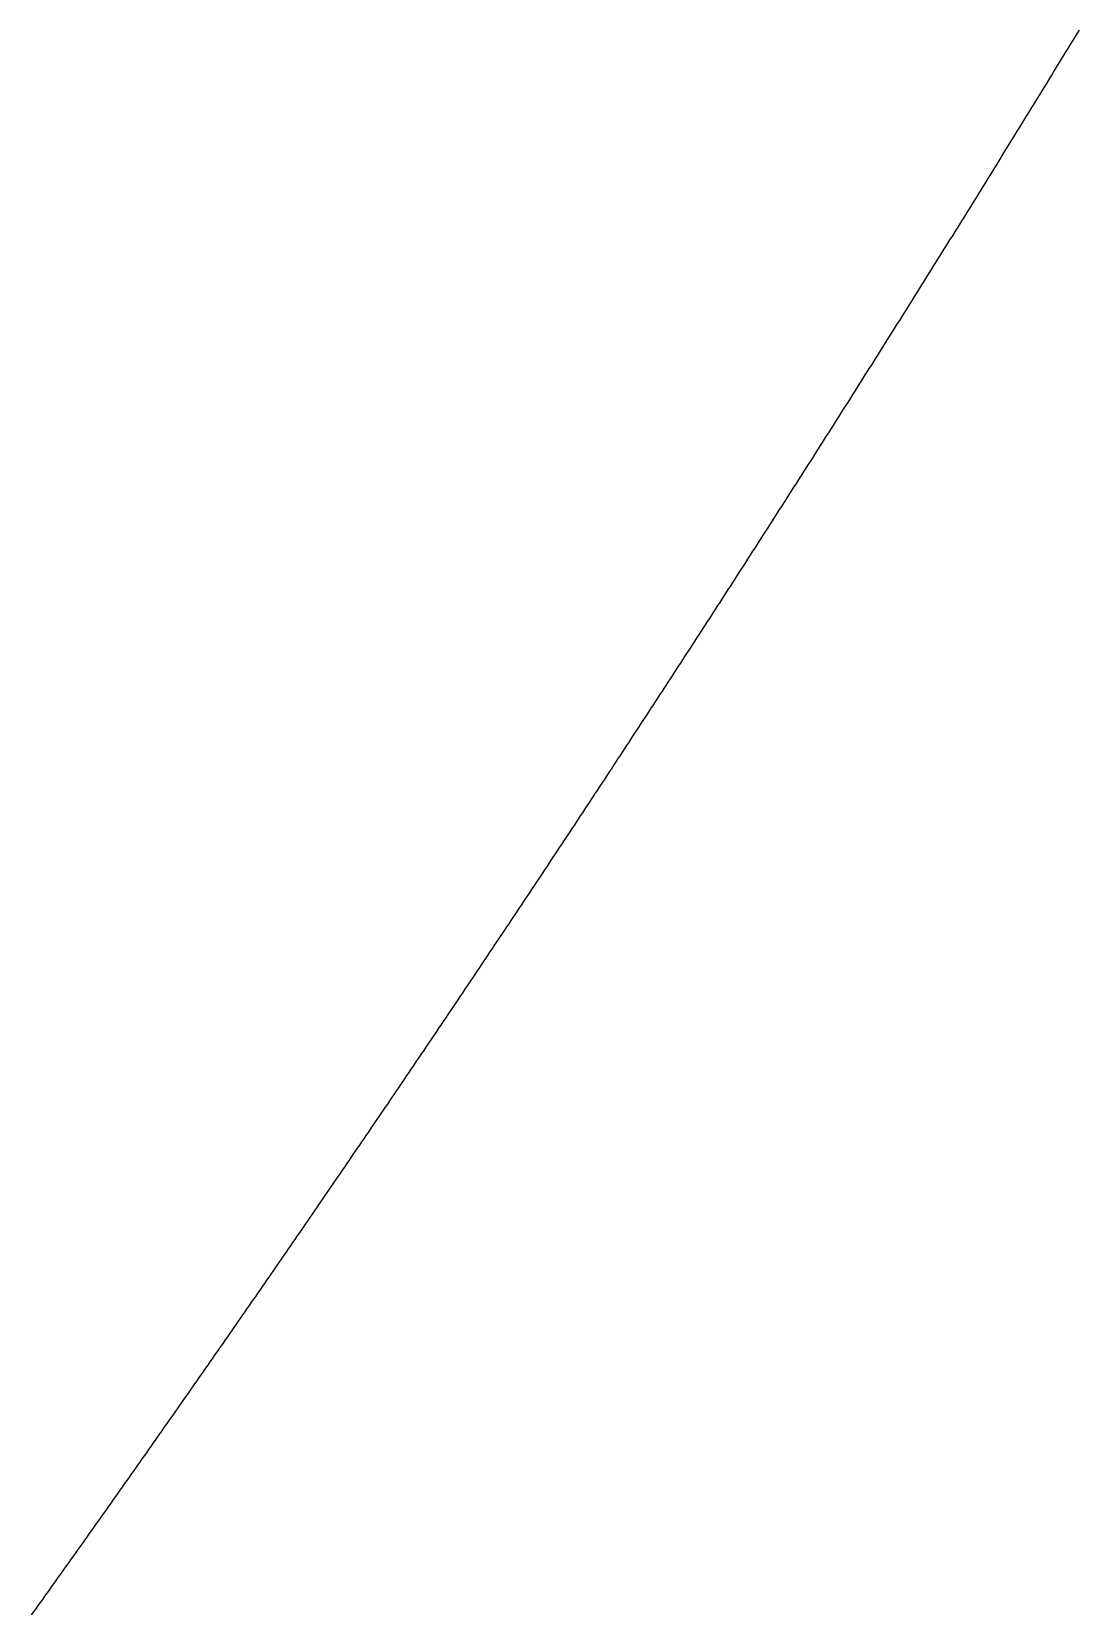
# Model space of a CAD drawing. Extents: x 6805096 to 46905100, y -25788412 to -58651.
# Drawn here: x 42636771 to 43431189, y -24239951 to -23040480 of the extents above; entities that cross this region are included whole.
import ezdxf

# ---------------------------------------------------------------- set-up
doc = ezdxf.new("R2010")
doc.units = 0

msp = doc.modelspace()

# ---------------------------------------------------------------- linework, layer by layer
at = {"layer": 'Layer 1'}
for p, q in [((43428195.235151, -23044161.359263), (43429692.406557, -23041707.261277)), ((43429692.406557, -23041707.261277), (43431189.194852, -23039252.98704)), ((43422202.718486, -23053975.987824), (43423701.422301, -23051522.59528)), ((43423701.422301, -23051522.59528), (43425199.743019, -23049069.026309)), ((43425199.743019, -23049069.026309), (43426697.680637, -23046615.280955)), ((43426697.680637, -23046615.280955), (43428195.235151, -23044161.359263)), ((43414703.453111, -23066240.302613), (43416204.072347, -23063787.792859)), ((43416204.072347, -23063787.792859), (43417704.308506, -23061335.10646)), ((43417704.308506, -23061335.10646), (43419204.161585, -23058882.243459)), ((43419204.161585, -23058882.243459), (43420703.63158, -23056429.203899)), ((43420703.63158, -23056429.203899), (43422202.718486, -23053975.987824)), ((43407194.610923, -23078500.200144), (43408697.145482, -23076048.574282)), ((43408697.145482, -23076048.574282), (43410199.296984, -23073596.771554)), ((43410199.296984, -23073596.771554), (43411701.065426, -23071144.792004)), ((43411701.065426, -23071144.792004), (43413202.450803, -23068692.635675)), ((43413202.450803, -23068692.635675), (43414703.453111, -23066240.302613)), ((43399676.192413, -23090755.674921), (43401180.642197, -23088304.93405)), ((43401180.642197, -23088304.93405), (43402684.708944, -23085854.016093)), ((43402684.708944, -23085854.016093), (43404188.39265, -23083402.921093)), ((43404188.39265, -23083402.921093), (43405691.693311, -23080951.649096)), ((43405691.693311, -23080951.649096), (43407194.610923, -23078500.200144)), ((43392148.198073, -23103006.721446), (43393654.562984, -23100556.866665)), ((43393654.562984, -23100556.866665), (43395160.544877, -23098106.834578)), ((43395160.544877, -23098106.834578), (43396666.143749, -23095656.625229)), ((43396666.143749, -23095656.625229), (43398171.359596, -23093206.238662)), ((43398171.359596, -23093206.238662), (43399676.192413, -23090755.674921)), ((43384610.628395, -23115253.334221), (43386118.908334, -23112804.36663)), ((43386118.908334, -23112804.36663), (43387626.805276, -23110355.221513)), ((43387626.805276, -23110355.221513), (43389134.319215, -23107905.898914)), ((43389134.319215, -23107905.898914), (43390641.450149, -23105456.398877)), ((43390641.450149, -23105456.398877), (43392148.198073, -23103006.721446)), ((43377063.48387, -23127495.507748), (43378573.67874, -23125047.428447)), ((43378573.67874, -23125047.428447), (43380083.490631, -23122599.171399)), ((43380083.490631, -23122599.171399), (43381592.919539, -23120150.73665)), ((43381592.919539, -23120150.73665), (43383101.965462, -23117702.124242)), ((43383101.965462, -23117702.124242), (43384610.628395, -23115253.334221)), ((43369506.76499, -23139733.23653), (43371018.874691, -23137286.046617)), ((43371018.874691, -23137286.046617), (43372530.601433, -23134838.678739)), ((43372530.601433, -23134838.678739), (43374041.945213, -23132391.132938)), ((43374041.945213, -23132391.132938), (43375552.906027, -23129943.40926)), ((43375552.906027, -23129943.40926), (43377063.48387, -23127495.507748)), ((43361940.472246, -23151966.515069), (43363454.49668, -23149520.215644)), ((43363454.49668, -23149520.215644), (43364968.138176, -23147073.738034)), ((43364968.138176, -23147073.738034), (43366481.396729, -23144627.082283)), ((43366481.396729, -23144627.082283), (43367994.272335, -23142180.248433)), ((43367994.272335, -23142180.248433), (43369506.76499, -23139733.23653)), ((43354364.606129, -23164195.337866), (43355880.545199, -23161749.93003)), ((43355880.545199, -23161749.93003), (43357396.101349, -23159304.343788)), ((43357396.101349, -23159304.343788), (43358911.274576, -23156858.579185)), ((43358911.274576, -23156858.579185), (43360426.064877, -23154412.636263)), ((43360426.064877, -23154412.636263), (43361940.472246, -23151966.515069)), ((43348297.020738, -23173975.184276), (43349814.491445, -23171530.490502)), ((43349814.491445, -23171530.490502), (43351331.579248, -23169085.618146)), ((43351331.579248, -23169085.618146), (43352848.284145, -23166640.567253)), ((43352848.284145, -23166640.567253), (43354364.606129, -23164195.337866)), ((43340703.92379, -23186195.972886), (43342223.308955, -23183752.172679)), ((43342223.308955, -23183752.172679), (43343742.311236, -23181308.19367)), ((43343742.311236, -23181308.19367), (43345260.93063, -23178864.035905)), ((43345260.93063, -23178864.035905), (43346779.167132, -23176419.699425)), ((43346779.167132, -23176419.699425), (43348297.020738, -23173975.184276)), ((43333101.254845, -23198412.290361), (43334622.55437, -23195969.38482)), ((43334622.55437, -23195969.38482), (43336143.471031, -23193526.300259)), ((43336143.471031, -23193526.300259), (43337664.004824, -23191083.03672)), ((43337664.004824, -23191083.03672), (43339184.155745, -23188639.594248)), ((43339184.155745, -23188639.594248), (43340703.92379, -23186195.972886)), ((43325489.014396, -23210624.131203), (43327012.228183, -23208182.121429)), ((43327012.228183, -23208182.121429), (43328535.059125, -23205739.932414)), ((43328535.059125, -23205739.932414), (43330057.507219, -23203297.564202)), ((43330057.507219, -23203297.564202), (43331579.57246, -23200855.016836)), ((43331579.57246, -23200855.016836), (43333101.254845, -23198412.290361)), ((43317867.202934, -23222831.489915), (43319392.330884, -23220390.377007)), ((43319392.330884, -23220390.377007), (43320917.076009, -23217949.084638)), ((43320917.076009, -23217949.084638), (43322441.438305, -23215507.612852)), ((43322441.438305, -23215507.612852), (43323965.417769, -23213065.961692)), ((43323965.417769, -23213065.961692), (43325489.014396, -23210624.131203)), ((43310235.820949, -23235034.361), (43311762.862964, -23232594.146057)), ((43311762.862964, -23232594.146057), (43313289.522174, -23230153.751433)), ((43313289.522174, -23230153.751433), (43314815.798575, -23227713.177172)), ((43314815.798575, -23227713.177172), (43316341.692163, -23225272.423319)), ((43316341.692163, -23225272.423319), (43317867.202934, -23222831.489915)), ((43302594.868935, -23247232.738958), (43304123.824917, -23244793.423081)), ((43304123.824917, -23244793.423081), (43305652.398113, -23242353.927302)), ((43305652.398113, -23242353.927302), (43307180.58852, -23239914.251666)), ((43307180.58852, -23239914.251666), (43308708.396133, -23237474.396218)), ((43308708.396133, -23237474.396218), (43310235.820949, -23235034.361)), ((43294944.347382, -23259426.618294), (43296475.217232, -23256988.20258)), ((43296475.217232, -23256988.20258), (43298005.704316, -23254549.606746)), ((43298005.704316, -23254549.606746), (43299535.808631, -23252110.830835)), ((43299535.808631, -23252110.830835), (43301065.530172, -23249671.874891)), ((43301065.530172, -23249671.874891), (43302594.868935, -23247232.738958)), ((43287284.256782, -23271615.993508), (43288817.040402, -23269178.479058)), ((43288817.040402, -23269178.479058), (43290349.441276, -23266740.784268)), ((43290349.441276, -23266740.784268), (43291881.4594, -23264302.909182)), ((43291881.4594, -23264302.909182), (43293413.09477, -23261864.853842)), ((43293413.09477, -23261864.853842), (43294944.347382, -23259426.618294)), ((43279614.597626, -23283800.859103), (43281149.294918, -23281364.247017)), ((43281149.294918, -23281364.247017), (43282683.609483, -23278927.454371)), ((43282683.609483, -23278927.454371), (43284217.541318, -23276490.481208)), ((43284217.541318, -23276490.481208), (43285751.090419, -23274053.327572)), ((43285751.090419, -23274053.327572), (43287284.256782, -23271615.993508)), ((43271935.370405, -23295981.209581), (43273471.981271, -23293545.500959)), ((43273471.981271, -23293545.500959), (43275008.20943, -23291109.611556)), ((43275008.20943, -23291109.611556), (43276544.054878, -23288673.541416)), ((43276544.054878, -23288673.541416), (43278079.517611, -23286237.290584)), ((43278079.517611, -23286237.290584), (43279614.597626, -23283800.859103)), ((43265785.099953, -23305722.235385), (43267323.241607, -23303287.250325)), ((43267323.241607, -23303287.250325), (43268861.000569, -23300852.084308)), ((43268861.000569, -23300852.084308), (43270398.376837, -23298416.737379)), ((43270398.376837, -23298416.737379), (43271935.370405, -23295981.209581)), ((43258088.651456, -23317894.444799), (43259628.706506, -23315460.365181)), ((43259628.706506, -23315460.365181), (43261168.378885, -23313026.104387)), ((43261168.378885, -23313026.104387), (43262707.668588, -23310591.66246)), ((43262707.668588, -23310591.66246), (43264246.575612, -23308157.039445)), ((43264246.575612, -23308157.039445), (43265785.099953, -23305722.235385)), ((43250382.636271, -23330062.123703), (43251924.604619, -23327628.950627)), ((43251924.604619, -23327628.950627), (43253466.190316, -23325195.596155)), ((43253466.190316, -23325195.596155), (43255007.393357, -23322762.06033)), ((43255007.393357, -23322762.06033), (43256548.213738, -23320328.343197)), ((43256548.213738, -23320328.343197), (43258088.651456, -23317894.444799)), ((43242667.054889, -23342225.266598), (43244210.936437, -23339793.001164)), ((43244210.936437, -23339793.001164), (43245754.435354, -23337360.554113)), ((43245754.435354, -23337360.554113), (43247297.551634, -23334927.92549)), ((43247297.551634, -23334927.92549), (43248840.285274, -23332495.115339)), ((43248840.285274, -23332495.115339), (43250382.636271, -23330062.123703)), ((43234941.907802, -23354383.867988), (43236487.702452, -23351952.511294)), ((43236487.702452, -23351952.511294), (43238033.11449, -23349520.972765)), ((43238033.11449, -23349520.972765), (43239578.143911, -23347089.252443)), ((43239578.143911, -23347089.252443), (43241122.790712, -23344657.350373)), ((43241122.790712, -23344657.350373), (43242667.054889, -23342225.266598)), ((43227207.195502, -23366537.922374), (43228754.903155, -23364107.475521)), ((43228754.903155, -23364107.475521), (43230302.228216, -23361676.846612)), ((43230302.228216, -23361676.846612), (43231849.17068, -23359246.035691)), ((43231849.17068, -23359246.035691), (43233395.730543, -23356815.042801)), ((43233395.730543, -23356815.042801), (43234941.907802, -23354383.867988)), ((43219462.918479, -23378687.424258), (43221012.539038, -23376257.888345)), ((43221012.539038, -23376257.888345), (43222561.777023, -23373828.170156)), ((43222561.777023, -23373828.170156), (43224110.632432, -23371398.269736)), ((43224110.632432, -23371398.269736), (43225659.105259, -23368968.187127)), ((43225659.105259, -23368968.187127), (43227207.195502, -23366537.922374)), ((43211709.077226, -23390832.368144), (43213260.610592, -23388403.74427)), ((43213260.610592, -23388403.74427), (43214811.761404, -23385974.937901)), ((43214811.761404, -23385974.937901), (43216362.529658, -23383545.94908)), ((43216362.529658, -23383545.94908), (43217912.915351, -23381116.777851)), ((43217912.915351, -23381116.777851), (43219462.918479, -23378687.424258)), ((43203945.672234, -23402972.748532), (43205499.118308, -23400545.037798)), ((43205499.118308, -23400545.037798), (43207052.181848, -23398117.144348)), ((43207052.181848, -23398117.144348), (43208604.86285, -23395689.068226)), ((43208604.86285, -23395689.068226), (43210157.161311, -23393260.809477)), ((43210157.161311, -23393260.809477), (43211709.077226, -23390832.368144)), ((43196172.703995, -23415108.559926), (43197728.062679, -23412681.76343)), ((43197728.062679, -23412681.76343), (43199283.038849, -23410254.783999)), ((43199283.038849, -23410254.783999), (43200837.6325, -23407827.621677)), ((43200837.6325, -23407827.621677), (43202391.84363, -23405400.276506)), ((43202391.84363, -23405400.276506), (43203945.672234, -23402972.748532)), ((43188390.172999, -23427239.796827), (43189947.444195, -23424813.91567)), ((43189947.444195, -23424813.91567), (43191504.332896, -23422387.851357)), ((43191504.332896, -23422387.851357), (43193060.8391, -23419961.603933)), ((43193060.8391, -23419961.603933), (43194616.9628, -23417535.173441)), ((43194616.9628, -23417535.173441), (43196172.703995, -23415108.559926)), ((43180598.079739, -23439366.453738), (43182157.263348, -23436941.489019)), ((43182157.263348, -23436941.489019), (43183716.064483, -23434516.340924)), ((43183716.064483, -23434516.340924), (43185274.483139, -23432091.009498)), ((43185274.483139, -23432091.009498), (43186832.519312, -23429665.494784)), ((43186832.519312, -23429665.494784), (43188390.172999, -23427239.796827)), ((43172796.424706, -23451488.525161), (43174357.520631, -23449064.477979)), ((43174357.520631, -23449064.477979), (43175918.2341, -23446640.247202)), ((43175918.2341, -23446640.247202), (43177478.565111, -23444215.832874)), ((43177478.565111, -23444215.832874), (43179038.513658, -23441791.235038)), ((43179038.513658, -23441791.235038), (43180598.079739, -23439366.453738)), ((43164985.208391, -23463606.005599), (43166548.216533, -23461182.877054)), ((43166548.216533, -23461182.877054), (43168110.842239, -23458759.564694)), ((43168110.842239, -23458759.564694), (43169673.085506, -23456336.068562)), ((43169673.085506, -23456336.068562), (43171234.94633, -23453912.388703)), ((43171234.94633, -23453912.388703), (43172796.424706, -23451488.525161)), ((43157164.431286, -23475718.889553), (43158729.351547, -23473296.680745)), ((43158729.351547, -23473296.680745), (43160293.889391, -23470874.287901)), ((43160293.889391, -23470874.287901), (43161858.044816, -23468451.711066)), ((43161858.044816, -23468451.711066), (43163421.817817, -23466028.950284)), ((43163421.817817, -23466028.950284), (43164985.208391, -23463606.005599)), ((43149334.093883, -23487827.171526), (43150900.926164, -23485405.883554)), ((43150900.926164, -23485405.883554), (43152467.376049, -23482984.411326)), ((43152467.376049, -23482984.411326), (43154033.443533, -23480562.754888)), ((43154033.443533, -23480562.754888), (43155599.128614, -23478140.914282)), ((43155599.128614, -23478140.914282), (43157164.431286, -23475718.889553)), ((43141494.196672, -23499930.84602), (43143062.940875, -23497510.479983)), ((43143062.940875, -23497510.479983), (43144631.302702, -23495089.929471)), ((43144631.302702, -23495089.929471), (43146199.282148, -23492669.194529)), ((43146199.282148, -23492669.194529), (43147766.87921, -23490248.275199)), ((43147766.87921, -23490248.275199), (43149334.093883, -23487827.171526)), ((43133644.740146, -23512029.907537), (43135215.396173, -23509610.464535)), ((43135215.396173, -23509610.464535), (43136785.669843, -23507190.836839)), ((43136785.669843, -23507190.836839), (43138355.561152, -23504771.024492)), ((43138355.561152, -23504771.024492), (43139925.070097, -23502351.027537)), ((43139925.070097, -23502351.027537), (43141494.196672, -23499930.84602)), ((43127358.292549, -23521705.831713), (43128930.477964, -23519287.127931)), ((43128930.477964, -23519287.127931), (43130502.281038, -23516868.239279)), ((43130502.281038, -23516868.239279), (43132073.701767, -23514449.165799)), ((43132073.701767, -23514449.165799), (43133644.740146, -23512029.907537)), ((43119491.630493, -23533796.576018), (43121065.727555, -23531378.797251)), ((43121065.727555, -23531378.797251), (43122639.442296, -23528960.833393)), ((43122639.442296, -23528960.833393), (43124212.774711, -23526542.684488)), ((43124212.774711, -23526542.684488), (43125785.724796, -23524124.35058)), ((43125785.724796, -23524124.35058), (43127358.292549, -23521705.831713)), ((43111615.410499, -23545882.691952), (43113191.419109, -23543465.839299)), ((43113191.419109, -23543465.839299), (43114767.045418, -23541048.801335)), ((43114767.045418, -23541048.801335), (43116342.289421, -23538631.578104)), ((43116342.289421, -23538631.578104), (43117917.151114, -23536214.16965)), ((43117917.151114, -23536214.16965), (43119491.630493, -23533796.576018)), ((43103729.633056, -23557964.174019), (43105307.553117, -23555548.248579)), ((43105307.553117, -23555548.248579), (43106885.090895, -23553132.137608)), ((43106885.090895, -23553132.137608), (43108462.246388, -23550715.841151)), ((43108462.246388, -23550715.841151), (43110039.01959, -23548299.359251)), ((43110039.01959, -23548299.359251), (43111615.410499, -23545882.691952)), ((43095834.298657, -23570041.016719), (43097414.13007, -23567626.019592)), ((43097414.13007, -23567626.019592), (43098993.57922, -23565210.836715)), ((43098993.57922, -23565210.836715), (43100572.646104, -23562795.468131)), ((43100572.646104, -23562795.468131), (43102151.330717, -23560379.913884)), ((43102151.330717, -23560379.913884), (43103729.633056, -23557964.174019)), ((43087929.407793, -23582113.214556), (43089511.15046, -23579699.146842)), ((43089511.15046, -23579699.146842), (43091092.510883, -23577284.893157)), ((43091092.510883, -23577284.893157), (43092673.48906, -23574870.453545)), ((43092673.48906, -23574870.453545), (43094254.084986, -23572455.828052)), ((43094254.084986, -23572455.828052), (43095834.298657, -23570041.016719)), ((43080014.960956, -23594180.762031), (43081598.614778, -23591767.624829)), ((43081598.614778, -23591767.624829), (43083181.886376, -23589354.301436)), ((43083181.886376, -23589354.301436), (43084764.775748, -23586940.791897)), ((43084764.775748, -23586940.791897), (43086347.282888, -23584527.096256)), ((43086347.282888, -23584527.096256), (43087929.407793, -23582113.214556)), ((43072090.958637, -23606243.653648), (43073676.523516, -23603831.448057)), ((43073676.523516, -23603831.448057), (43075261.706191, -23601419.056056)), ((43075261.706191, -23601419.056056), (43076846.506659, -23599006.477689)), ((43076846.506659, -23599006.477689), (43078430.924915, -23596593.712999)), ((43078430.924915, -23596593.712999), (43080014.960956, -23594180.762031)), ((43064157.401328, -23618301.883907), (43065744.877165, -23615890.611028)), ((43065744.877165, -23615890.611028), (43067331.970819, -23613479.151518)), ((43067331.970819, -23613479.151518), (43068918.682285, -23611067.505422)), ((43068918.682285, -23611067.505422), (43070505.011559, -23608655.672784)), ((43070505.011559, -23608655.672784), (43072090.958637, -23606243.653648)), ((43056214.289519, -23630355.447312), (43057803.676217, -23627945.108243)), ((43057803.676217, -23627945.108243), (43059392.680751, -23625534.582324)), ((43059392.680751, -23625534.582324), (43060981.303117, -23623123.869599)), ((43060981.303117, -23623123.869599), (43062569.54331, -23620712.970112)), ((43062569.54331, -23620712.970112), (43064157.401328, -23618301.883907)), ((43048261.623703, -23642404.338364), (43049852.921164, -23639994.934205)), ((43049852.921164, -23639994.934205), (43051443.836479, -23637585.342977)), ((43051443.836479, -23637585.342977), (43053034.369646, -23635175.564723)), ((43053034.369646, -23635175.564723), (43054624.520661, -23632765.599486)), ((43054624.520661, -23632765.599486), (43056214.289519, -23630355.447312)), ((43040299.404372, -23654448.551566), (43041892.612496, -23652040.083417)), ((43041892.612496, -23652040.083417), (43043485.438495, -23649631.427979)), ((43043485.438495, -23649631.427979), (43045077.882365, -23647222.585295)), ((43045077.882365, -23647222.585295), (43046669.944103, -23644813.555408)), ((43046669.944103, -23644813.555408), (43048261.623703, -23642404.338364)), ((43032327.632016, -23666488.08142), (43033922.750705, -23664080.550381)), ((43033922.750705, -23664080.550381), (43035517.48729, -23661672.831832)), ((43035517.48729, -23661672.831832), (43037111.841765, -23659264.925817)), ((43037111.841765, -23659264.925817), (43038705.814127, -23656856.83238)), ((43038705.814127, -23656856.83238), (43040299.404372, -23654448.551566)), ((43024346.307127, -23678522.922429), (43025943.336284, -23676116.329598)), ((43025943.336284, -23676116.329598), (43027539.983355, -23673709.549038)), ((43027539.983355, -23673709.549038), (43029136.248337, -23671302.580793)), ((43029136.248337, -23671302.580793), (43030732.131225, -23668895.424905)), ((43030732.131225, -23668895.424905), (43032327.632016, -23666488.08142)), ((43016355.430197, -23690553.069094), (43017954.369723, -23688147.415572)), ((43017954.369723, -23688147.415572), (43019552.927182, -23685741.574101)), ((43019552.927182, -23685741.574101), (43021151.102572, -23683335.544724)), ((43021151.102572, -23683335.544724), (43022748.895889, -23680929.327485)), ((43022748.895889, -23680929.327485), (43024346.307127, -23678522.922429)), ((43008355.001717, -23702578.515917), (43009955.851513, -23700173.802804)), ((43009955.851513, -23700173.802804), (43011556.319263, -23697768.901521)), ((43011556.319263, -23697768.901521), (43013156.404963, -23695363.812112)), ((43013156.404963, -23695363.812112), (43014756.108609, -23692958.534622)), ((43014756.108609, -23692958.534622), (43016355.430197, -23690553.069094)), ((43000345.022178, -23714599.257402), (43001947.782147, -23712195.485796)), ((43001947.782147, -23712195.485796), (43003550.160089, -23709791.525801)), ((43003550.160089, -23709791.525801), (43005152.156001, -23707387.37746)), ((43005152.156001, -23707387.37746), (43006753.769878, -23704983.040817)), ((43006753.769878, -23704983.040817), (43008355.001717, -23702578.515917)), ((42992325.492073, -23726615.288051), (42993930.162116, -23724212.459052)), ((42993930.162116, -23724212.459052), (42995534.450152, -23721809.441444)), ((42995534.450152, -23721809.441444), (42997138.356177, -23719406.23527)), ((42997138.356177, -23719406.23527), (42998741.880187, -23717002.840575)), ((42998741.880187, -23717002.840575), (43000345.022178, -23714599.257402)), ((42984296.411892, -23738626.602364), (42985902.991911, -23736224.717072)), ((42985902.991911, -23736224.717072), (42987509.189942, -23733822.642951)), ((42987509.189942, -23733822.642951), (42989115.005982, -23731420.380044)), ((42989115.005982, -23731420.380044), (42990720.440027, -23729017.928396)), ((42990720.440027, -23729017.928396), (42992325.492073, -23726615.288051)), ((42976257.782127, -23750633.194846), (42977866.272023, -23748232.25436)), ((42977866.272023, -23748232.25436), (42979474.379952, -23745831.124825)), ((42979474.379952, -23745831.124825), (42981082.105909, -23743429.806285)), ((42981082.105909, -23743429.806285), (42982689.44989, -23741028.298783)), ((42982689.44989, -23741028.298783), (42984296.411892, -23738626.602364)), ((42968209.60327, -23762635.059998), (42969820.002945, -23760235.065418)), ((42969820.002945, -23760235.065418), (42971430.020673, -23757834.881568)), ((42971430.020673, -23757834.881568), (42973039.656448, -23755434.508494)), ((42973039.656448, -23755434.508494), (42974648.910267, -23753033.946239)), ((42974648.910267, -23753033.946239), (42976257.782127, -23750633.194846)), ((42960151.875812, -23774632.192322), (42961764.185168, -23772233.144747)), ((42961764.185168, -23772233.144747), (42963376.112596, -23769833.907683)), ((42963376.112596, -23769833.907683), (42964987.658092, -23767434.481174)), ((42964987.658092, -23767434.481174), (42966598.821651, -23765034.865265)), ((42966598.821651, -23765034.865265), (42968209.60327, -23762635.059998)), ((42952084.600245, -23786624.58632), (42953698.819183, -23784226.48685)), ((42953698.819183, -23784226.48685), (42955312.656213, -23781828.197672)), ((42955312.656213, -23781828.197672), (42956926.111331, -23779429.718828)), ((42956926.111331, -23779429.718828), (42958539.184532, -23777031.050363)), ((42958539.184532, -23777031.050363), (42960151.875812, -23774632.192322)), ((42944007.777059, -23798612.236496), (42945623.905482, -23796215.08623)), ((42945623.905482, -23796215.08623), (42947239.652016, -23793817.746036)), ((42947239.652016, -23793817.746036), (42948855.016657, -23791420.215957)), ((42948855.016657, -23791420.215957), (42950469.999401, -23789022.496037)), ((42950469.999401, -23789022.496037), (42952084.600245, -23786624.58632)), ((42935921.406748, -23810595.13735), (42937539.444557, -23808198.937389)), ((42937539.444557, -23808198.937389), (42939157.100496, -23805802.547279)), ((42939157.100496, -23805802.547279), (42940774.374562, -23803405.967064)), ((42940774.374562, -23803405.967064), (42942391.266751, -23801009.196788)), ((42942391.266751, -23801009.196788), (42944007.777059, -23798612.236496)), ((42927825.489801, -23822573.283386), (42929445.436898, -23820178.034828)), ((42929445.436898, -23820178.034828), (42931065.002144, -23817782.595901)), ((42931065.002144, -23817782.595901), (42932684.185538, -23815386.96665)), ((42932684.185538, -23815386.96665), (42934302.987073, -23812991.147119)), ((42934302.987073, -23812991.147119), (42935921.406748, -23810595.13735)), ((42919720.026711, -23834546.669105), (42921341.882997, -23832152.37305)), ((42921341.882997, -23832152.37305), (42922963.357453, -23829757.886407)), ((42922963.357453, -23829757.886407), (42924584.450075, -23827363.209219)), ((42924584.450075, -23827363.209219), (42926205.160859, -23824968.341531)), ((42926205.160859, -23824968.341531), (42927825.489801, -23822573.283386)), ((42911605.017969, -23846515.28901), (42913228.783346, -23844121.946558)), ((42913228.783346, -23844121.946558), (42914852.166913, -23841728.413297)), ((42914852.166913, -23841728.413297), (42916475.168665, -23839334.689272)), ((42916475.168665, -23839334.689272), (42918097.788599, -23836940.774527)), ((42918097.788599, -23836940.774527), (42919720.026711, -23834546.669105)), ((42903480.464067, -23858479.137603), (42905106.138436, -23856086.749853)), ((42905106.138436, -23856086.749853), (42906731.431015, -23853694.171075)), ((42906731.431015, -23853694.171075), (42908356.3418, -23851301.401312)), ((42908356.3418, -23851301.401312), (42909980.870786, -23848908.440609)), ((42909980.870786, -23848908.440609), (42911605.017969, -23846515.28901)), ((42895346.365495, -23870438.209386), (42896973.94876, -23868046.777438)), ((42896973.94876, -23868046.777438), (42898601.150253, -23865655.154242)), ((42898601.150253, -23865655.154242), (42900227.969971, -23863263.339841)), ((42900227.969971, -23863263.339841), (42901854.40791, -23860871.33428)), ((42901854.40791, -23860871.33428), (42903480.464067, -23858479.137603)), ((42887202.722747, -23882392.498862), (42888832.214807, -23880002.023815)), ((42888832.214807, -23880002.023815), (42890461.325116, -23877611.357301)), ((42890461.325116, -23877611.357301), (42892090.05367, -23875220.499361)), ((42892090.05367, -23875220.499361), (42893718.400464, -23872829.450042)), ((42893718.400464, -23872829.450042), (42895346.365495, -23870438.209386)), ((42879049.536312, -23894342.000533), (42880680.93707, -23891952.483487)), ((42880680.93707, -23891952.483487), (42882311.956097, -23889562.774753)), ((42882311.956097, -23889562.774753), (42883942.593388, -23887172.874375)), ((42883942.593388, -23887172.874375), (42885572.848939, -23884782.782397)), ((42885572.848939, -23884782.782397), (42887202.722747, -23882392.498862)), ((42870886.806683, -23906286.7089), (42872520.116041, -23903898.150955)), ((42872520.116041, -23903898.150955), (42874153.043687, -23901509.401102)), ((42874153.043687, -23901509.401102), (42875785.589616, -23899120.459384)), ((42875785.589616, -23899120.459384), (42877417.753826, -23896731.325846)), ((42877417.753826, -23896731.325846), (42879049.536312, -23894342.000533)), ((42862714.534351, -23918226.618467), (42864349.75221, -23915839.020722)), ((42864349.75221, -23915839.020722), (42865984.588377, -23913451.230849)), ((42865984.588377, -23913451.230849), (42867619.042847, -23911063.248891)), ((42867619.042847, -23911063.248891), (42869253.115617, -23908675.074894)), ((42869253.115617, -23908675.074894), (42870886.806683, -23906286.7089)), ((42854532.719808, -23930161.723736), (42856169.84607, -23927775.08729)), ((42856169.84607, -23927775.08729), (42857806.590659, -23925388.258496)), ((42857806.590659, -23925388.258496), (42859442.953572, -23923001.237398)), ((42859442.953572, -23923001.237398), (42861078.934804, -23920614.024041)), ((42861078.934804, -23920614.024041), (42862714.534351, -23918226.618467)), ((42846341.363544, -23942092.019208), (42847980.398111, -23939706.345161)), ((42847980.398111, -23939706.345161), (42849619.051025, -23937320.478547)), ((42849619.051025, -23937320.478547), (42851257.322281, -23934934.419408)), ((42851257.322281, -23934934.419408), (42852895.211877, -23932548.16779)), ((42852895.211877, -23932548.16779), (42854532.719808, -23930161.723736)), ((42838140.466053, -23954017.499386), (42839781.408826, -23951632.788838)), ((42839781.408826, -23951632.788838), (42841421.969965, -23949247.885502)), ((42841421.969965, -23949247.885502), (42843062.149468, -23946862.789423)), ((42843062.149468, -23946862.789423), (42844701.947329, -23944477.500643)), ((42844701.947329, -23944477.500643), (42846341.363544, -23942092.019208)), ((42829930.027824, -23965938.158773), (42831572.878705, -23963554.412823)), ((42831572.878705, -23963554.412823), (42833215.347972, -23961170.473865)), ((42833215.347972, -23961170.473865), (42834857.435622, -23958786.341944)), ((42834857.435622, -23958786.341944), (42836499.14165, -23956402.017103)), ((42836499.14165, -23956402.017103), (42838140.466053, -23954017.499386)), ((42821710.04935, -23977853.99187), (42823354.808241, -23975471.211618)), ((42823354.808241, -23975471.211618), (42824999.185537, -23973088.238138)), ((42824999.185537, -23973088.238138), (42826643.181236, -23970705.071474)), ((42826643.181236, -23970705.071474), (42828286.795333, -23968321.711671)), ((42828286.795333, -23968321.711671), (42829930.027824, -23965938.158773)), ((42813480.531122, -23989764.99318), (42815127.197924, -23987383.179725)), ((42815127.197924, -23987383.179725), (42816773.483152, -23985001.172822)), ((42816773.483152, -23985001.172822), (42818419.386802, -23982618.972516)), ((42818419.386802, -23982618.972516), (42820064.908869, -23980236.578851)), ((42820064.908869, -23980236.578851), (42821710.04935, -23977853.99187)), ((42805241.473631, -24001671.157205), (42806890.048247, -23999290.311646)), ((42806890.048247, -23999290.311646), (42808538.241307, -23996909.272421)), ((42808538.241307, -23996909.272421), (42810186.052809, -23994528.039572)), ((42810186.052809, -23994528.039572), (42811833.482749, -23992146.613143)), ((42811833.482749, -23992146.613143), (42813480.531122, -23989764.99318)), ((42796992.87737, -24013572.478447), (42798643.3597, -24011192.601885)), ((42798643.3597, -24011192.601885), (42800293.460495, -24008812.531436)), ((42800293.460495, -24008812.531436), (42801943.179752, -24006432.267143)), ((42801943.179752, -24006432.267143), (42803592.517465, -24004051.809051)), ((42803592.517465, -24004051.809051), (42805241.473631, -24001671.157205)), ((42788734.742829, -24025468.951408), (42790387.132776, -24023090.044942)), ((42790387.132776, -24023090.044942), (42792039.141207, -24020710.944369)), ((42792039.141207, -24020710.944369), (42793690.768119, -24018331.649733)), ((42793690.768119, -24018331.649733), (42795342.013508, -24015952.161077)), ((42795342.013508, -24015952.161077), (42796992.87737, -24013572.478447)), ((42778812.391543, -24039738.311491), (42780467.0705, -24037360.570591)), ((42780467.0705, -24037360.570591), (42782121.367965, -24034982.635321)), ((42782121.367965, -24034982.635321), (42783775.283935, -24032604.505723)), ((42783775.283935, -24032604.505723), (42785428.818404, -24030226.181843)), ((42785428.818404, -24030226.181843), (42787081.97137, -24027847.663723)), ((42787081.97137, -24027847.663723), (42788734.742829, -24025468.951408)), ((42770533.274517, -24051624.098883), (42772189.860875, -24049247.330499)), ((42772189.860875, -24049247.330499), (42773846.06576, -24046870.367523)), ((42773846.06576, -24046870.367523), (42775501.889169, -24044493.210001)), ((42775501.889169, -24044493.210001), (42777157.331098, -24042115.857975)), ((42777157.331098, -24042115.857975), (42778812.391543, -24039738.311491)), ((42762244.620785, -24063505.020402), (42763903.114445, -24061129.225632)), ((42763903.114445, -24061129.225632), (42765561.226651, -24058753.236051)), ((42765561.226651, -24058753.236051), (42767218.957402, -24056377.051704)), ((42767218.957402, -24056377.051704), (42768876.306692, -24054000.672633)), ((42768876.306692, -24054000.672633), (42770533.274517, -24051624.098883)), ((42753946.430838, -24075381.07055), (42755606.831701, -24073006.250494)), ((42755606.831701, -24073006.250494), (42757266.851131, -24070631.235408)), ((42757266.851131, -24070631.235408), (42758926.489125, -24068256.025334)), ((42758926.489125, -24068256.025334), (42760585.745677, -24065880.620318)), ((42760585.745677, -24065880.620318), (42762244.620785, -24063505.020402)), ((42745638.705167, -24087252.24383), (42747301.013135, -24084878.399587)), ((42747301.013135, -24084878.399587), (42748962.939691, -24082504.360094)), ((42748962.939691, -24082504.360094), (42750624.484829, -24080130.125394)), ((42750624.484829, -24080130.125394), (42752285.648546, -24077755.695532)), ((42752285.648546, -24077755.695532), (42753946.430838, -24075381.07055)), ((42737321.444264, -24099118.534742), (42738985.659239, -24096745.667413)), ((42738985.659239, -24096745.667413), (42740649.492821, -24094372.604613)), ((42740649.492821, -24094372.604613), (42742312.945006, -24091999.346387)), ((42742312.945006, -24091999.346387), (42743976.015789, -24089625.892777)), ((42743976.015789, -24089625.892777), (42745638.705167, -24087252.24383)), ((42728994.64862, -24110979.937791), (42730660.770504, -24108608.048474)), ((42730660.770504, -24108608.048474), (42732326.511015, -24106235.963467)), ((42732326.511015, -24106235.963467), (42733991.870147, -24103863.682813)), ((42733991.870147, -24103863.682813), (42735656.847898, -24101491.206557)), ((42735656.847898, -24101491.206557), (42737321.444264, -24099118.534742)), ((42720658.318727, -24122836.447477), (42722326.347422, -24120465.537272)), ((42722326.347422, -24120465.537272), (42723993.994762, -24118094.431158)), ((42723993.994762, -24118094.431158), (42725661.260745, -24115723.129176)), ((42725661.260745, -24115723.129176), (42727328.145365, -24113351.631373)), ((42727328.145365, -24113351.631373), (42728994.64862, -24110979.937791)), ((42712312.455076, -24134688.058303), (42713982.390483, -24132318.128311)), ((42713982.390483, -24132318.128311), (42715651.944556, -24129948.002188)), ((42715651.944556, -24129948.002188), (42717321.11729, -24127577.679978)), ((42717321.11729, -24127577.679978), (42718989.908681, -24125207.161727)), ((42718989.908681, -24125207.161727), (42720658.318727, -24122836.447477)), ((42703957.058159, -24146534.764772), (42705628.90018, -24144165.816091)), ((42705628.90018, -24144165.816091), (42707300.360886, -24141796.671059)), ((42707300.360886, -24141796.671059), (42708971.440274, -24139427.329722)), ((42708971.440274, -24139427.329722), (42710642.138338, -24137057.792122)), ((42710642.138338, -24137057.792122), (42712312.455076, -24134688.058303)), ((42695592.128468, -24158376.561386), (42697265.877004, -24156008.595115)), ((42697265.877004, -24156008.595115), (42698939.244246, -24153640.432275)), ((42698939.244246, -24153640.432275), (42700612.230188, -24151272.072908)), ((42700612.230188, -24151272.072908), (42702284.834827, -24148903.517059)), ((42702284.834827, -24148903.517059), (42703957.058159, -24146534.764772)), ((42687217.666493, -24170213.442646), (42688893.321447, -24167846.459886)), ((42688893.321447, -24167846.459886), (42690568.595125, -24165479.280336)), ((42690568.595125, -24165479.280336), (42692243.487524, -24163111.90404)), ((42692243.487524, -24163111.90404), (42693917.99864, -24160744.331042)), ((42693917.99864, -24160744.331042), (42695592.128468, -24158376.561386)), ((42678833.672727, -24182045.403056), (42680511.234, -24179679.404906)), ((42680511.234, -24179679.404906), (42682188.414017, -24177313.209746)), ((42682188.414017, -24177313.209746), (42683865.212774, -24174946.81762)), ((42683865.212774, -24174946.81762), (42685541.630267, -24172580.228572)), ((42685541.630267, -24172580.228572), (42687217.666493, -24170213.442646)), ((42670440.14766, -24193872.437117), (42672119.615154, -24191507.424676)), ((42672119.615154, -24191507.424676), (42673798.701411, -24189142.215006)), ((42673798.701411, -24189142.215006), (42675477.406429, -24186776.80815)), ((42675477.406429, -24186776.80815), (42677155.730202, -24184411.204152)), ((42677155.730202, -24184411.204152), (42678833.672727, -24182045.403056)), ((42662037.091785, -24205694.539331), (42663718.465401, -24203330.5137)), ((42663718.465401, -24203330.5137), (42665399.457801, -24200966.290619)), ((42665399.457801, -24200966.290619), (42667080.06898, -24198601.870132)), ((42667080.06898, -24198601.870132), (42668760.298934, -24196237.252283)), ((42668760.298934, -24196237.252283), (42670440.14766, -24193872.437117)), ((42653624.505593, -24217511.704202), (42655307.785233, -24215148.666479)), ((42655307.785233, -24215148.666479), (42656990.683676, -24212785.431087)), ((42656990.683676, -24212785.431087), (42658673.200919, -24210421.998069)), ((42658673.200919, -24210421.998069), (42660355.336956, -24208058.367469)), ((42660355.336956, -24208058.367469), (42662037.091785, -24205694.539331)), ((42645202.389575, -24229323.926231), (42646887.575141, -24226961.877516)), ((42646887.575141, -24226961.877516), (42648572.379529, -24224599.630912)), ((42648572.379529, -24224599.630912), (42650256.802737, -24222237.186462)), ((42650256.802737, -24222237.186462), (42651940.844759, -24219874.544211)), ((42651940.844759, -24219874.544211), (42653624.505593, -24217511.704202)), ((42636770.744222, -24241131.19992), (42638457.835616, -24238770.141313)), ((42638457.835616, -24238770.141313), (42640144.545852, -24236408.884597)), ((42640144.545852, -24236408.884597), (42641830.874926, -24234047.429815)), ((42641830.874926, -24234047.429815), (42643516.822835, -24231685.777012)), ((42643516.822835, -24231685.777012), (42645202.389575, -24229323.926231))]:
    msp.add_line(p, q, dxfattribs=at)

doc.saveas('drawing.dxf')
